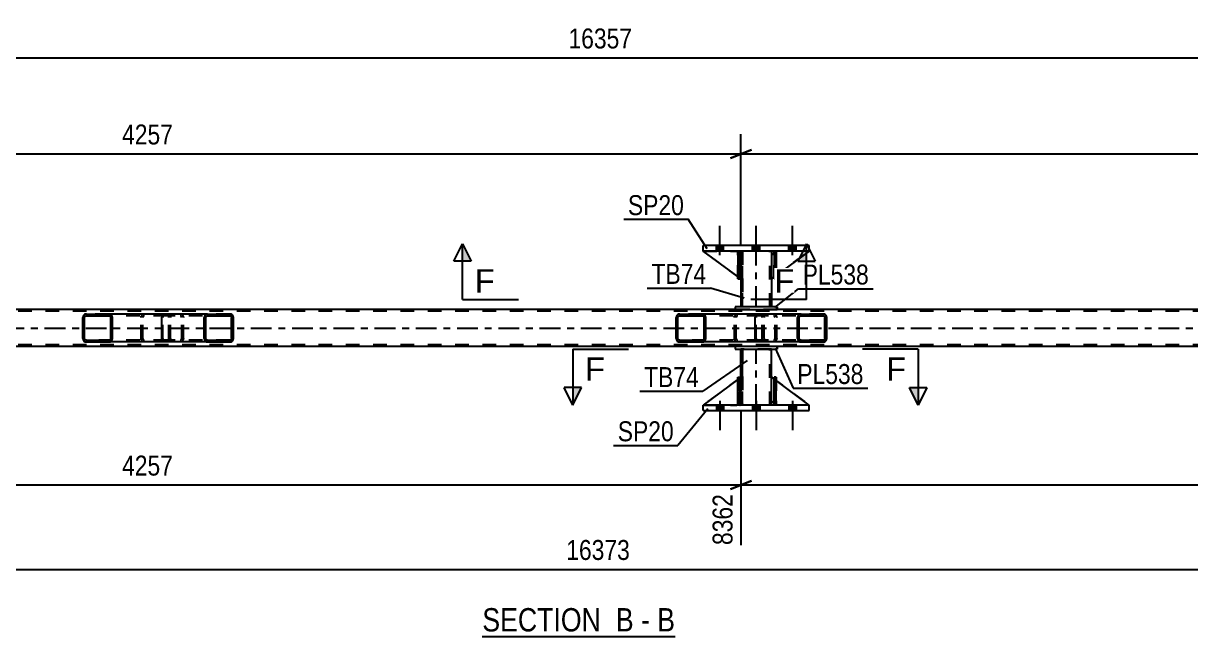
# Model space of a CAD drawing. Header units: millimetres. Extents: x 0 to 1775, y 0 to 560.
# Drawn here: x 1317.1 to 1484.5, y 147 to 235 of the extents above; entities that cross this region are included whole.
import ezdxf

# ---------------------------------------------------------------- set-up
doc = ezdxf.new("R2010")
doc.units = ezdxf.units.MM
doc.linetypes.add('DXK_LINE_DOT2', pattern=[3.9198, 1.9599, -1.9599])
doc.linetypes.add('DXK_LINE_DOT3', pattern=[5.9187, 2.979, -0.9799, 0.9799, -0.9799])
doc.styles.add('Arial', font='ARIAL.TTF', dxfattribs={"height": 0.2})
doc.styles.add('Arial Narrow', font='ARIALN.TTF', dxfattribs={"height": 0.2})

# ---------------------------------------------------------------- blocks, each defined once
blk = doc.blocks.new('Unknown-814185252-12 - 5393')
at = {"color": 6, "linetype": 'Continuous'}
blk.add_line((1382.91, 147), (1410.56, 147), dxfattribs=at)
at = {"color": 0, "linetype": 'Continuous'}
for points in [[(1401.02, 147.75), (1401.02, 151.25), (1382.91, 151.25), (1382.91, 147.75)], [(1404.63, 147.75), (1404.63, 151.25), (1402.07, 151.25), (1402.07, 147.75)], [(1406.95, 147.75), (1406.95, 151.25), (1405.68, 151.25), (1405.68, 147.75)], [(1410.56, 147.75), (1410.56, 151.25), (1408, 151.25), (1408, 147.75)]]:
    blk.add_wipeout(points, dxfattribs=at)
at = {"color": 7, "linetype": 'Continuous', "style": 'Arial Narrow'}
for s, p in [('SECTION ', (1382.91, 147.75)), ('B', (1402.07, 147.75)), ('B', (1408, 147.75)), ('-', (1405.68, 147.75))]:
    blk.add_text(s, height=3.34, dxfattribs=at).set_placement(p)
blk = doc.blocks.new('Part-814185252-5448 - 5393')
at = {"color": 2, "linetype": 'Continuous'}
for p, q in [((1419.21, 188.62), (1419.21, 188.22)), ((1425.21, 188.62), (1419.21, 188.62)), ((1419.21, 188.22), (1425.21, 188.22)), ((1425.21, 188.62), (1425.21, 188.22)), ((1425.21, 188.62), (1425.21, 188.62)), ((1425.21, 188.22), (1425.21, 188.22))]:
    blk.add_line(p, q, dxfattribs=at)
at = {"color": 7, "linetype": 'DXK_LINE_DOT2'}
for p, q in [((1419.21, 188.62), (1419.21, 188.22)), ((1425.21, 188.22), (1425.21, 188.62)), ((1425.21, 188.62), (1425.21, 188.62)), ((1425.21, 188.22), (1425.21, 188.22))]:
    blk.add_line(p, q, dxfattribs=at)
blk = doc.blocks.new('Part-814185252-5453 - 5393')
at = {"color": 2, "linetype": 'Continuous'}
for p, q in [((1419.21, 194.3), (1419.21, 193.9)), ((1425.21, 194.3), (1419.21, 194.3)), ((1425.21, 194.3), (1425.21, 193.9)), ((1425.21, 194.3), (1425.21, 194.3)), ((1419.21, 193.9), (1425.21, 193.9)), ((1425.21, 193.9), (1425.21, 193.9))]:
    blk.add_line(p, q, dxfattribs=at)
at = {"color": 7, "linetype": 'DXK_LINE_DOT2'}
for p, q in [((1419.21, 194.3), (1419.21, 193.9)), ((1425.21, 193.9), (1425.21, 194.3)), ((1425.21, 194.3), (1425.21, 194.3)), ((1425.21, 193.9), (1425.21, 193.9))]:
    blk.add_line(p, q, dxfattribs=at)
blk = doc.blocks.new('Part-814185252-5458 - 5393')
at = {"color": 2, "linetype": 'Continuous'}
for p, q in [((1420.01, 202.3), (1420.01, 201.7)), ((1424.41, 202.3), (1424.41, 201.7)), ((1420.01, 198.3), (1420.01, 194.3)), ((1424.41, 198.3), (1424.41, 194.3))]:
    blk.add_line(p, q, dxfattribs=at)
at = {"color": 7, "linetype": 'DXK_LINE_DOT2'}
for p, q in [((1424.41, 202.3), (1420.01, 202.3)), ((1420.01, 202.3), (1420.01, 194.3)), ((1420.01, 201.7), (1420.01, 198.3)), ((1420.25, 194.3), (1420.25, 202.3)), ((1420.25, 202.3), (1420.25, 194.3)), ((1424.17, 194.3), (1424.17, 202.3)), ((1424.17, 194.3), (1424.17, 202.3)), ((1424.41, 202.3), (1424.41, 194.3)), ((1424.41, 201.7), (1424.41, 198.3)), ((1424.41, 194.3), (1420.01, 194.3))]:
    blk.add_line(p, q, dxfattribs=at)
at = {"color": 7, "linetype": 'DXK_LINE_DOT3'}
blk.add_line((1422.21, 194.3), (1422.21, 202.3), dxfattribs=at)
blk = doc.blocks.new('Part-814185252-5525 - 5393')
at = {"color": 2, "linetype": 'Continuous'}
for p, q in [((1424.76, 180.22), (1424.76, 184.22)), ((1424.76, 184.22), (1425.08, 184.22)), ((1425.08, 180.22), (1425.08, 184.22)), ((1424.76, 180.22), (1424.76, 180.22)), ((1425.08, 180.22), (1424.76, 180.22))]:
    blk.add_line(p, q, dxfattribs=at)
at = {"color": 7, "linetype": 'DXK_LINE_DOT2'}
for p, q in [((1424.76, 184.22), (1424.76, 180.82)), ((1425.08, 180.82), (1425.08, 184.22)), ((1424.76, 180.82), (1424.76, 180.22)), ((1424.76, 180.82), (1425.08, 180.82)), ((1425.08, 180.22), (1425.08, 180.82)), ((1425.08, 180.22), (1425.08, 180.22))]:
    blk.add_line(p, q, dxfattribs=at)
blk = doc.blocks.new('Part-814185252-5527 - 5393')
at = {"color": 7, "linetype": 'DXK_LINE_DOT2'}
for p, q in [((1425.08, 184.22), (1424.76, 184.22)), ((1424.76, 180.82), (1424.76, 184.22)), ((1424.76, 184.22), (1424.76, 180.22)), ((1425.08, 184.22), (1425.08, 180.82)), ((1425.08, 180.22), (1425.08, 184.22)), ((1425.08, 180.82), (1424.76, 180.82)), ((1424.76, 180.22), (1424.76, 180.82)), ((1425.08, 180.22), (1424.76, 180.22)), ((1425.08, 180.82), (1425.08, 180.22)), ((1425.08, 180.22), (1425.08, 180.22))]:
    blk.add_line(p, q, dxfattribs=at)
blk = doc.blocks.new('Part-814185252-5464 - 5393')
at = {"linetype": 'Continuous'}
h = blk.add_hatch(dxfattribs=at)
h.set_pattern_fill('', scale=0.7, style=0, pattern_type=0)
h.set_pattern_definition([(45, (1432.2851, 192.9664), (-1.57154, 1.57154), [])])
h.paths.add_polyline_path([(1432.32, 192.78), (1432.29, 192.97), (1432.18, 193.12), (1432.01, 193.23), (1431.82, 193.26), (1428.64, 193.26), (1428.44, 193.23), (1428.28, 193.12), (1428.17, 192.97), (1428.13, 192.78), (1428.13, 189.74), (1428.17, 189.56), (1428.28, 189.4), (1428.44, 189.3), (1428.64, 189.26), (1431.82, 189.26), (1432.01, 189.3), (1432.18, 189.4), (1432.29, 189.56), (1432.32, 189.74)])
h.paths.add_polyline_path([(1432.05, 189.65), (1432, 189.57), (1431.92, 189.52), (1431.82, 189.5), (1428.64, 189.5), (1428.54, 189.52), (1428.46, 189.57), (1428.4, 189.65), (1428.38, 189.74), (1428.38, 192.78), (1428.4, 192.87), (1428.46, 192.95), (1428.54, 193), (1428.64, 193.02), (1431.82, 193.02), (1431.92, 193), (1432, 192.95), (1432.05, 192.87), (1432.07, 192.78), (1432.07, 189.74)])
at = {"color": 2, "linetype": 'Continuous'}
for p, q in [((1422.07, 192.78), (1422.09, 192.97)), ((1422.07, 189.74), (1422.07, 192.78)), ((1422.09, 192.97), (1422.14, 193.12)), ((1422.14, 193.12), (1422.23, 193.23)), ((1422.23, 193.23), (1422.34, 193.26)), ((1428.64, 193.26), (1422.34, 193.26)), ((1428.17, 192.97), (1428.13, 192.78)), ((1428.13, 189.74), (1428.13, 192.78)), ((1428.38, 192.78), (1428.4, 192.87)), ((1428.38, 189.74), (1428.38, 192.78)), ((1428.4, 192.87), (1428.46, 192.95)), ((1428.64, 193.26), (1428.44, 193.23)), ((1428.46, 192.95), (1428.54, 193)), ((1428.54, 193), (1428.64, 193.02)), ((1428.64, 193.26), (1431.82, 193.26)), ((1428.64, 193.02), (1431.82, 193.02)), ((1432.01, 193.23), (1431.82, 193.26)), ((1431.82, 193.02), (1431.92, 193)), ((1431.92, 193), (1432, 192.95)), ((1432, 192.95), (1432.05, 192.87)), ((1432.05, 192.87), (1432.07, 192.78)), ((1432.07, 189.74), (1432.07, 192.78)), ((1432.32, 192.78), (1432.29, 192.97)), ((1432.32, 189.74), (1432.32, 192.78)), ((1422.09, 189.56), (1422.07, 189.74)), ((1422.14, 189.4), (1422.09, 189.56)), ((1422.23, 189.3), (1422.14, 189.4)), ((1422.34, 189.26), (1422.23, 189.3)), ((1428.64, 189.26), (1422.34, 189.26)), ((1428.13, 189.74), (1428.17, 189.56)), ((1428.4, 189.65), (1428.38, 189.74)), ((1428.46, 189.57), (1428.4, 189.65)), ((1428.44, 189.3), (1428.64, 189.26)), ((1428.54, 189.52), (1428.46, 189.57)), ((1428.64, 189.5), (1428.54, 189.52)), ((1428.64, 189.5), (1431.82, 189.5)), ((1428.64, 189.26), (1431.82, 189.26)), ((1431.92, 189.52), (1431.82, 189.5)), ((1431.82, 189.26), (1432.01, 189.3)), ((1432, 189.57), (1431.92, 189.52)), ((1432.05, 189.65), (1432, 189.57)), ((1432.07, 189.74), (1432.05, 189.65)), ((1432.29, 189.56), (1432.32, 189.74))]:
    blk.add_line(p, q, dxfattribs=at)
at = {"color": 7, "linetype": 'DXK_LINE_DOT2'}
for p, q in [((1422.21, 192.87), (1422.2, 192.78)), ((1422.2, 189.74), (1422.2, 192.78)), ((1422.24, 192.95), (1422.21, 192.87)), ((1422.28, 193), (1422.24, 192.95)), ((1422.34, 193.02), (1422.28, 193)), ((1431.82, 193.02), (1422.34, 193.02)), ((1423.33, 193.02), (1423.33, 193.26)), ((1424.67, 193.26), (1424.86, 193.23)), ((1424.77, 193), (1424.67, 193.02)), ((1424.85, 192.95), (1424.77, 193)), ((1424.9, 192.87), (1424.85, 192.95)), ((1424.92, 192.78), (1424.9, 192.87)), ((1424.92, 189.74), (1424.92, 192.78)), ((1425.13, 192.97), (1425.17, 192.78)), ((1425.17, 189.74), (1425.17, 192.78)), ((1431.82, 193.26), (1428.64, 193.26)), ((1422.2, 189.74), (1422.21, 189.65)), ((1422.21, 189.65), (1422.24, 189.57)), ((1422.24, 189.57), (1422.28, 189.52)), ((1422.28, 189.52), (1422.34, 189.5)), ((1431.82, 189.5), (1422.34, 189.5)), ((1423.33, 189.26), (1423.33, 189.5)), ((1424.67, 189.5), (1424.77, 189.52)), ((1424.86, 189.3), (1424.67, 189.26)), ((1424.77, 189.52), (1424.85, 189.57)), ((1424.85, 189.57), (1424.9, 189.65)), ((1424.9, 189.65), (1424.92, 189.74)), ((1425.17, 189.74), (1425.13, 189.56)), ((1431.82, 189.26), (1428.64, 189.26))]:
    blk.add_line(p, q, dxfattribs=at)
for centre, start, end in [((1424.68, 192.77), 23.8494, 68.8059), ((1424.68, 189.76), 291.1941, 336.1506)]:
    blk.add_arc(centre, 0.492, start, end, dxfattribs=at)
at = {"color": 2, "linetype": 'Continuous'}
for centre, start, end in [((1428.62, 192.77), 111.1941, 156.1506), ((1431.84, 192.77), 23.8494, 68.8059), ((1428.62, 189.76), 203.8494, 248.8059), ((1431.84, 189.76), 291.1941, 336.1506)]:
    blk.add_arc(centre, 0.492, start, end, dxfattribs=at)
blk = doc.blocks.new('Part-814185252-5466 - 5393')
at = {"linetype": 'Continuous'}
h = blk.add_hatch(dxfattribs=at)
h.set_pattern_fill('', scale=0.7, style=0, pattern_type=0)
h.set_pattern_definition([(45, (1329.806, 192.9664), (-1.57154, 1.57154), [])])
h.paths.add_polyline_path([(1329.84, 192.78), (1329.81, 192.97), (1329.7, 193.12), (1329.53, 193.23), (1329.33, 193.26), (1326.1, 193.26), (1325.9, 193.23), (1325.74, 193.12), (1325.63, 192.97), (1325.59, 192.78), (1325.59, 189.74), (1325.63, 189.56), (1325.74, 189.4), (1325.9, 189.3), (1326.1, 189.26), (1329.33, 189.26), (1329.53, 189.3), (1329.7, 189.4), (1329.81, 189.56), (1329.84, 189.74)])
h.paths.add_polyline_path([(1329.57, 189.65), (1329.51, 189.57), (1329.43, 189.52), (1329.33, 189.5), (1326.1, 189.5), (1326, 189.52), (1325.92, 189.57), (1325.86, 189.65), (1325.84, 189.74), (1325.84, 192.78), (1325.86, 192.87), (1325.92, 192.95), (1326, 193), (1326.1, 193.02), (1329.33, 193.02), (1329.43, 193), (1329.51, 192.95), (1329.57, 192.87), (1329.59, 192.78), (1329.59, 189.74)])
at = {"color": 2, "linetype": 'Continuous'}
for p, q in [((1325.63, 192.97), (1325.59, 192.78)), ((1325.59, 189.74), (1325.59, 192.78)), ((1325.84, 192.78), (1325.86, 192.87)), ((1325.84, 189.74), (1325.84, 192.78)), ((1325.86, 192.87), (1325.92, 192.95)), ((1326.1, 193.26), (1325.9, 193.23)), ((1325.92, 192.95), (1326, 193)), ((1326, 193), (1326.1, 193.02)), ((1326.1, 193.26), (1329.33, 193.26)), ((1326.1, 193.02), (1329.33, 193.02)), ((1337.2, 193.26), (1329.33, 193.26)), ((1329.53, 193.23), (1329.33, 193.26)), ((1329.33, 193.02), (1329.43, 193)), ((1329.43, 193), (1329.51, 192.95)), ((1329.51, 192.95), (1329.57, 192.87)), ((1329.57, 192.87), (1329.59, 192.78)), ((1329.59, 189.74), (1329.59, 192.78)), ((1329.84, 192.78), (1329.81, 192.97)), ((1329.84, 189.74), (1329.84, 192.78)), ((1325.59, 189.74), (1325.63, 189.56)), ((1325.86, 189.65), (1325.84, 189.74)), ((1325.92, 189.57), (1325.86, 189.65)), ((1325.9, 189.3), (1326.1, 189.26)), ((1326, 189.52), (1325.92, 189.57)), ((1326.1, 189.5), (1326, 189.52)), ((1326.1, 189.5), (1329.33, 189.5)), ((1326.1, 189.26), (1329.33, 189.26)), ((1329.43, 189.52), (1329.33, 189.5)), ((1329.33, 189.26), (1329.53, 189.3)), ((1337.2, 189.26), (1329.33, 189.26)), ((1329.51, 189.57), (1329.43, 189.52)), ((1329.57, 189.65), (1329.51, 189.57)), ((1329.59, 189.74), (1329.57, 189.65)), ((1329.81, 189.56), (1329.84, 189.74))]:
    blk.add_line(p, q, dxfattribs=at)
at = {"color": 7, "linetype": 'DXK_LINE_DOT2'}
for p, q in [((1329.33, 193.26), (1326.1, 193.26)), ((1337.68, 193.02), (1326.1, 193.02)), ((1333.94, 192.78), (1333.98, 192.97)), ((1333.94, 189.74), (1333.94, 192.78)), ((1334.21, 192.87), (1334.19, 192.78)), ((1334.19, 189.74), (1334.19, 192.78)), ((1334.27, 192.95), (1334.21, 192.87)), ((1334.25, 193.23), (1334.45, 193.26)), ((1334.35, 193), (1334.27, 192.95)), ((1334.45, 193.02), (1334.35, 193)), ((1337.68, 193.26), (1337.2, 193.26)), ((1337.68, 193.26), (1337.88, 193.23)), ((1337.78, 193), (1337.68, 193.02)), ((1337.86, 192.95), (1337.78, 193)), ((1337.92, 192.87), (1337.86, 192.95)), ((1337.94, 192.78), (1337.92, 192.87)), ((1337.94, 189.74), (1337.94, 192.78)), ((1338.16, 192.97), (1338.19, 192.78)), ((1338.19, 189.74), (1338.19, 192.78)), ((1337.68, 189.5), (1326.1, 189.5)), ((1329.33, 189.26), (1326.1, 189.26)), ((1333.98, 189.56), (1333.94, 189.74)), ((1334.19, 189.74), (1334.21, 189.65)), ((1334.21, 189.65), (1334.27, 189.57)), ((1334.45, 189.26), (1334.25, 189.3)), ((1334.27, 189.57), (1334.29, 189.56)), ((1334.29, 189.56), (1334.35, 189.52)), ((1334.35, 189.52), (1334.45, 189.5)), ((1337.68, 189.26), (1337.2, 189.26)), ((1337.68, 189.5), (1337.78, 189.52)), ((1337.88, 189.3), (1337.68, 189.26)), ((1337.78, 189.52), (1337.86, 189.57)), ((1337.86, 189.57), (1337.92, 189.65)), ((1337.92, 189.65), (1337.94, 189.74)), ((1338.19, 189.74), (1338.16, 189.56))]:
    blk.add_line(p, q, dxfattribs=at)
at = {"color": 2, "linetype": 'Continuous'}
for centre, start, end in [((1326.08, 192.76), 110.7583, 155.68), ((1329.35, 192.76), 24.32, 69.2417), ((1326.08, 189.76), 204.32, 249.2417), ((1329.35, 189.76), 290.7583, 335.68)]:
    blk.add_arc(centre, 0.496, start, end, dxfattribs=at)
at = {"color": 7, "linetype": 'DXK_LINE_DOT2'}
for centre, start, end in [((1334.43, 192.76), 110.7583, 155.68), ((1337.7, 192.76), 24.32, 69.2417), ((1334.43, 189.76), 204.32, 249.2417), ((1337.7, 189.76), 290.7583, 335.68)]:
    blk.add_arc(centre, 0.496, start, end, dxfattribs=at)
blk = doc.blocks.new('Part-814185252-5467 - 5393')
at = {"color": 2, "linetype": 'Continuous'}
for p, q in [((1419.57, 183.89), (1414.61, 180.22)), ((1420.01, 184.22), (1419.89, 184.13)), ((1420.01, 180.82), (1420.01, 184.22)), ((1419.56, 180.38), (1419.41, 180.22)), ((1420.01, 180.82), (1419.88, 180.7)), ((1420.01, 180.82), (1420.01, 180.82))]:
    blk.add_line(p, q, dxfattribs=at)
at = {"color": 7, "linetype": 'DXK_LINE_DOT2'}
for p, q in [((1419.89, 184.13), (1419.57, 183.89)), ((1420.01, 180.82), (1420.01, 184.22)), ((1414.61, 180.22), (1419.41, 180.22)), ((1420.01, 180.82), (1419.41, 180.22)), ((1419.88, 180.7), (1419.56, 180.38))]:
    blk.add_line(p, q, dxfattribs=at)
blk = doc.blocks.new('Part-814185252-5532 - 5393')
at = {"color": 2, "linetype": 'Continuous'}
for p, q in [((1425.08, 202.3), (1424.76, 202.3)), ((1424.76, 202.3), (1424.76, 198.3)), ((1425.08, 202.3), (1425.08, 202.3)), ((1425.08, 202.3), (1425.08, 198.3)), ((1425.08, 198.3), (1424.76, 198.3))]:
    blk.add_line(p, q, dxfattribs=at)
at = {"color": 7, "linetype": 'DXK_LINE_DOT2'}
for p, q in [((1424.76, 201.7), (1424.76, 202.3)), ((1425.08, 201.7), (1424.76, 201.7)), ((1424.76, 201.7), (1424.76, 198.3)), ((1425.08, 201.7), (1425.08, 202.3)), ((1425.08, 202.3), (1425.08, 202.3)), ((1425.08, 198.3), (1425.08, 201.7))]:
    blk.add_line(p, q, dxfattribs=at)
blk = doc.blocks.new('Part-814185252-5468 - 5393')
at = {"color": 7, "linetype": 'DXK_LINE_DOT2'}
for p, q in [((1424.41, 180.82), (1424.41, 184.22)), ((1424.41, 184.22), (1429.81, 180.22)), ((1425.01, 180.22), (1424.41, 180.82)), ((1429.81, 180.22), (1425.01, 180.22))]:
    blk.add_line(p, q, dxfattribs=at)
blk = doc.blocks.new('Part-814185252-5469 - 5393')
at = {"color": 2, "linetype": 'Continuous'}
for p, q in [((1424.41, 180.82), (1424.41, 184.22)), ((1424.76, 183.96), (1424.41, 184.22)), ((1429.81, 180.22), (1425.08, 183.72)), ((1424.76, 180.47), (1424.41, 180.82))]:
    blk.add_line(p, q, dxfattribs=at)
at = {"color": 7, "linetype": 'DXK_LINE_DOT2'}
for p, q in [((1425.08, 183.72), (1424.76, 183.96)), ((1425.01, 180.22), (1424.76, 180.47)), ((1429.81, 180.22), (1425.01, 180.22)), ((1429.81, 180.22), (1429.81, 180.22)), ((1429.81, 180.22), (1429.81, 180.22))]:
    blk.add_line(p, q, dxfattribs=at)
blk = doc.blocks.new('Part-814185252-5474 - 5393')
at = {"color": 2, "linetype": 'Continuous'}
for p, q in [((1414.61, 179.42), (1414.61, 180.22)), ((1429.81, 180.22), (1414.61, 180.22)), ((1414.61, 179.42), (1429.81, 179.42)), ((1429.81, 179.42), (1429.81, 180.22))]:
    blk.add_line(p, q, dxfattribs=at)
at = {"color": 7, "linetype": 'DXK_LINE_DOT2'}
for p, q in [((1414.61, 179.42), (1414.61, 180.22)), ((1429.81, 179.42), (1429.81, 180.22))]:
    blk.add_line(p, q, dxfattribs=at)
blk = doc.blocks.new('Part-814185252-5479 - 5393')
at = {"color": 2, "linetype": 'Continuous'}
for p, q in [((1414.61, 202.3), (1414.61, 203.1)), ((1429.81, 203.1), (1414.61, 203.1)), ((1429.81, 202.3), (1429.81, 203.1)), ((1429.81, 202.3), (1414.61, 202.3))]:
    blk.add_line(p, q, dxfattribs=at)
at = {"color": 7, "linetype": 'DXK_LINE_DOT2'}
for p, q in [((1414.61, 202.3), (1414.61, 203.1)), ((1429.81, 202.3), (1429.81, 203.1))]:
    blk.add_line(p, q, dxfattribs=at)
blk = doc.blocks.new('Part-814185252-5486 - 5393')
at = {"color": 7, "linetype": 'DXK_LINE_DOT2'}
for p, q in [((1424.76, 201.7), (1424.76, 202.3)), ((1424.76, 202.3), (1424.76, 202.3)), ((1424.76, 202.3), (1424.76, 198.3)), ((1425.08, 202.3), (1424.76, 202.3)), ((1424.76, 198.3), (1424.76, 201.7)), ((1424.76, 201.7), (1425.08, 201.7)), ((1425.08, 201.7), (1425.08, 202.3)), ((1425.08, 198.3), (1425.08, 202.3)), ((1425.08, 201.7), (1425.08, 198.3)), ((1424.76, 198.3), (1425.08, 198.3))]:
    blk.add_line(p, q, dxfattribs=at)
blk = doc.blocks.new('Part-814185252-5507 - 5393')
at = {"color": 2, "linetype": 'Continuous'}
for p, q in [((1424.76, 202.06), (1424.41, 201.7)), ((1424.41, 201.7), (1424.41, 198.3)), ((1429.81, 202.3), (1425.08, 198.8)), ((1424.76, 198.56), (1424.41, 198.3))]:
    blk.add_line(p, q, dxfattribs=at)
at = {"color": 7, "linetype": 'DXK_LINE_DOT2'}
for p, q in [((1425.01, 202.3), (1424.76, 202.06)), ((1429.81, 202.3), (1425.01, 202.3)), ((1425.08, 198.8), (1424.76, 198.56))]:
    blk.add_line(p, q, dxfattribs=at)
blk = doc.blocks.new('Part-814185252-5537 - 5393')
at = {"color": 2, "linetype": 'Continuous'}
for p, q in [((1420.01, 184.22), (1420.01, 188.22)), ((1424.41, 184.22), (1424.41, 188.22)), ((1420.01, 180.22), (1420.01, 180.82)), ((1424.41, 180.22), (1424.41, 180.82))]:
    blk.add_line(p, q, dxfattribs=at)
at = {"color": 7, "linetype": 'DXK_LINE_DOT2'}
for p, q in [((1424.41, 188.22), (1420.01, 188.22)), ((1420.01, 180.22), (1420.01, 188.22)), ((1420.25, 180.22), (1420.25, 188.22)), ((1420.25, 188.22), (1420.25, 180.22)), ((1424.17, 180.22), (1424.17, 188.22)), ((1424.17, 180.22), (1424.17, 188.22)), ((1424.41, 180.22), (1424.41, 188.22)), ((1420.01, 180.82), (1420.01, 184.22)), ((1424.41, 180.82), (1424.41, 184.22)), ((1424.41, 180.22), (1420.01, 180.22))]:
    blk.add_line(p, q, dxfattribs=at)
at = {"color": 7, "linetype": 'DXK_LINE_DOT3'}
blk.add_line((1422.21, 180.22), (1422.21, 188.22), dxfattribs=at)
blk = doc.blocks.new('Part-814185252-5562 - 5393')
at = {"color": 7, "linetype": 'DXK_LINE_DOT2'}
for p, q in [((1419.56, 201.7), (1419.56, 202.3)), ((1419.56, 202.3), (1419.56, 202.3)), ((1419.56, 202.3), (1419.56, 198.3)), ((1419.88, 202.3), (1419.56, 202.3)), ((1419.56, 198.3), (1419.56, 201.7)), ((1419.56, 201.7), (1419.88, 201.7)), ((1419.88, 201.7), (1419.88, 202.3)), ((1419.88, 198.3), (1419.88, 202.3)), ((1419.88, 201.7), (1419.88, 198.3)), ((1419.56, 198.3), (1419.88, 198.3))]:
    blk.add_line(p, q, dxfattribs=at)
blk = doc.blocks.new('Part-814185252-5564 - 5393')
at = {"color": 2, "linetype": 'Continuous'}
for p, q in [((1419.88, 202.3), (1419.56, 202.3)), ((1419.56, 202.3), (1419.57, 198.3)), ((1419.89, 202.3), (1419.88, 202.3)), ((1419.88, 202.3), (1419.89, 198.3)), ((1419.89, 198.3), (1419.57, 198.3))]:
    blk.add_line(p, q, dxfattribs=at)
at = {"color": 7, "linetype": 'DXK_LINE_DOT2'}
for p, q in [((1419.57, 201.7), (1419.57, 202.3)), ((1419.89, 201.7), (1419.57, 201.7)), ((1419.57, 201.7), (1419.57, 198.3)), ((1419.89, 202.3), (1419.88, 202.3)), ((1419.89, 201.7), (1419.89, 202.3)), ((1419.89, 198.3), (1419.89, 201.7))]:
    blk.add_line(p, q, dxfattribs=at)
blk = doc.blocks.new('Part-814185252-5565 - 5393')
at = {"color": 7, "linetype": 'DXK_LINE_DOT2'}
for p, q in [((1420.01, 198.3), (1414.61, 202.3)), ((1414.61, 202.3), (1419.41, 202.3)), ((1419.41, 202.3), (1420.01, 201.7)), ((1420.01, 201.7), (1419.41, 202.3)), ((1420.01, 201.7), (1420.01, 198.3)), ((1420.01, 201.7), (1420.01, 201.7)), ((1420.01, 201.7), (1420.01, 198.3))]:
    blk.add_line(p, q, dxfattribs=at)
blk = doc.blocks.new('Part-814185252-5567 - 5393')
at = {"color": 7, "linetype": 'DXK_LINE_DOT2'}
for p, q in [((1419.56, 184.22), (1419.88, 184.22)), ((1419.56, 180.82), (1419.56, 184.22)), ((1419.56, 184.22), (1419.56, 180.22)), ((1419.88, 184.22), (1419.88, 180.82)), ((1419.88, 180.22), (1419.88, 184.13)), ((1419.88, 180.82), (1419.56, 180.82)), ((1419.56, 180.22), (1419.56, 180.82)), ((1419.88, 180.22), (1419.56, 180.22)), ((1419.88, 180.82), (1419.88, 180.22)), ((1419.88, 180.22), (1419.88, 180.22))]:
    blk.add_line(p, q, dxfattribs=at)
blk = doc.blocks.new('Part-814185252-5569 - 5393')
at = {"color": 2, "linetype": 'Continuous'}
for p, q in [((1419.56, 180.22), (1419.57, 184.22)), ((1419.57, 184.22), (1419.89, 184.22)), ((1419.88, 180.22), (1419.89, 184.22)), ((1419.57, 180.22), (1419.56, 180.22)), ((1419.89, 180.22), (1419.56, 180.22))]:
    blk.add_line(p, q, dxfattribs=at)
at = {"color": 7, "linetype": 'DXK_LINE_DOT2'}
for p, q in [((1419.57, 184.22), (1419.57, 180.82)), ((1419.89, 180.82), (1419.89, 184.22)), ((1419.57, 180.82), (1419.57, 180.22)), ((1419.57, 180.82), (1419.89, 180.82)), ((1419.88, 180.22), (1419.89, 180.22)), ((1419.89, 180.22), (1419.89, 180.82))]:
    blk.add_line(p, q, dxfattribs=at)
blk = doc.blocks.new('Part-814185252-5570 - 5393')
at = {"color": 7, "linetype": 'DXK_LINE_DOT2'}
for p, q in [((1420.01, 184.22), (1414.61, 180.22)), ((1420.01, 180.82), (1420.01, 184.22)), ((1420.01, 184.22), (1420.01, 180.82)), ((1414.61, 180.22), (1419.41, 180.22)), ((1419.41, 180.22), (1420.01, 180.82)), ((1420.01, 180.82), (1419.41, 180.22)), ((1420.01, 180.82), (1420.01, 180.82))]:
    blk.add_line(p, q, dxfattribs=at)
blk = doc.blocks.new('Part-814185252-5572 - 5393')
at = {"color": 2, "linetype": 'Continuous'}
for p, q in [((1419.57, 198.63), (1414.61, 202.3)), ((1419.56, 202.15), (1419.41, 202.3)), ((1420.01, 201.7), (1419.88, 201.83)), ((1420.01, 201.7), (1420.01, 201.7)), ((1420.01, 198.3), (1420.01, 201.7)), ((1419.89, 198.4), (1420.01, 198.3)), ((1420.01, 198.3), (1420.01, 198.3))]:
    blk.add_line(p, q, dxfattribs=at)
at = {"color": 7, "linetype": 'DXK_LINE_DOT2'}
for p, q in [((1419.41, 202.3), (1414.61, 202.3)), ((1419.41, 202.3), (1420.01, 201.7)), ((1419.88, 201.83), (1419.56, 202.15)), ((1420.01, 201.7), (1420.01, 198.3)), ((1419.89, 198.4), (1419.57, 198.63))]:
    blk.add_line(p, q, dxfattribs=at)
blk = doc.blocks.new('Part-814185252-5573 - 5393')
at = {"color": 7, "linetype": 'DXK_LINE_DOT2'}
for p, q in [((1425.01, 202.3), (1424.41, 201.7)), ((1424.41, 198.3), (1429.81, 202.3)), ((1424.41, 201.7), (1424.41, 198.3)), ((1429.81, 202.3), (1425.01, 202.3))]:
    blk.add_line(p, q, dxfattribs=at)
blk = doc.blocks.new('Part-814185252-5597 - 5393')
at = {"linetype": 'Continuous'}
h = blk.add_hatch(dxfattribs=at)
h.set_pattern_fill('', scale=0.7, style=0, pattern_type=0)
h.set_pattern_definition([(45, (1414.9402, 192.9664), (-1.57154, 1.57154), [])])
h.paths.add_polyline_path([(1414.98, 192.78), (1414.94, 192.97), (1414.83, 193.12), (1414.66, 193.23), (1414.47, 193.26), (1411.23, 193.26), (1411.04, 193.23), (1410.87, 193.12), (1410.76, 192.97), (1410.72, 192.78), (1410.72, 189.74), (1410.76, 189.56), (1410.87, 189.4), (1411.04, 189.3), (1411.23, 189.26), (1414.47, 189.26), (1414.66, 189.3), (1414.83, 189.4), (1414.94, 189.56), (1414.98, 189.74)])
h.paths.add_polyline_path([(1414.7, 189.65), (1414.65, 189.57), (1414.57, 189.52), (1414.47, 189.5), (1411.23, 189.5), (1411.14, 189.52), (1411.05, 189.57), (1411, 189.65), (1410.98, 189.74), (1410.98, 192.78), (1411, 192.87), (1411.05, 192.95), (1411.14, 193), (1411.23, 193.02), (1414.47, 193.02), (1414.57, 193), (1414.65, 192.95), (1414.7, 192.87), (1414.72, 192.78), (1414.72, 189.74)])
at = {"color": 2, "linetype": 'Continuous'}
for p, q in [((1410.76, 192.97), (1410.72, 192.78)), ((1410.72, 189.74), (1410.72, 192.78)), ((1410.98, 192.78), (1411, 192.87)), ((1410.98, 189.74), (1410.98, 192.78)), ((1411, 192.87), (1411.05, 192.95)), ((1411.23, 193.26), (1411.04, 193.23)), ((1411.05, 192.95), (1411.14, 193)), ((1411.14, 193), (1411.23, 193.02)), ((1411.23, 193.26), (1414.47, 193.26)), ((1411.23, 193.02), (1414.47, 193.02)), ((1422.34, 193.26), (1414.47, 193.26)), ((1414.66, 193.23), (1414.47, 193.26)), ((1414.47, 193.02), (1414.57, 193)), ((1414.57, 193), (1414.65, 192.95)), ((1414.65, 192.95), (1414.7, 192.87)), ((1414.7, 192.87), (1414.72, 192.78)), ((1414.72, 189.74), (1414.72, 192.78)), ((1414.98, 192.78), (1414.94, 192.97)), ((1414.98, 189.74), (1414.98, 192.78)), ((1410.72, 189.74), (1410.76, 189.56)), ((1411, 189.65), (1410.98, 189.74)), ((1411.05, 189.57), (1411, 189.65)), ((1411.04, 189.3), (1411.23, 189.26)), ((1411.14, 189.52), (1411.05, 189.57)), ((1411.23, 189.5), (1411.14, 189.52)), ((1411.23, 189.5), (1414.47, 189.5)), ((1411.23, 189.26), (1414.47, 189.26)), ((1414.57, 189.52), (1414.47, 189.5)), ((1414.47, 189.26), (1414.66, 189.3)), ((1422.34, 189.26), (1414.47, 189.26)), ((1414.65, 189.57), (1414.57, 189.52)), ((1414.7, 189.65), (1414.65, 189.57)), ((1414.72, 189.74), (1414.7, 189.65)), ((1414.94, 189.56), (1414.98, 189.74))]:
    blk.add_line(p, q, dxfattribs=at)
at = {"color": 7, "linetype": 'DXK_LINE_DOT2'}
for p, q in [((1414.47, 193.26), (1411.23, 193.26)), ((1422.82, 193.02), (1411.23, 193.02)), ((1419.07, 192.78), (1419.11, 192.97)), ((1419.07, 189.74), (1419.07, 192.78)), ((1419.35, 192.87), (1419.33, 192.78)), ((1419.33, 189.74), (1419.33, 192.78)), ((1419.4, 192.95), (1419.35, 192.87)), ((1419.39, 193.23), (1419.58, 193.26)), ((1419.48, 193), (1419.4, 192.95)), ((1419.58, 193.02), (1419.48, 193)), ((1422.82, 193.26), (1422.34, 193.26)), ((1422.82, 193.26), (1423.01, 193.23)), ((1422.92, 193), (1422.82, 193.02)), ((1423, 192.95), (1422.92, 193)), ((1423.05, 192.87), (1423, 192.95)), ((1423.07, 192.78), (1423.05, 192.87)), ((1423.07, 189.74), (1423.07, 192.78)), ((1423.29, 192.97), (1423.33, 192.78)), ((1423.33, 189.74), (1423.33, 192.78)), ((1422.82, 189.5), (1411.23, 189.5)), ((1414.47, 189.26), (1411.23, 189.26)), ((1419.11, 189.56), (1419.07, 189.74)), ((1419.33, 189.74), (1419.35, 189.65)), ((1419.35, 189.65), (1419.4, 189.57)), ((1419.58, 189.26), (1419.39, 189.3)), ((1419.4, 189.57), (1419.42, 189.56)), ((1419.42, 189.56), (1419.48, 189.52)), ((1419.48, 189.52), (1419.58, 189.5)), ((1422.82, 189.26), (1422.34, 189.26)), ((1422.82, 189.5), (1422.92, 189.52)), ((1423.01, 189.3), (1422.82, 189.26)), ((1422.92, 189.52), (1423, 189.57)), ((1423, 189.57), (1423.05, 189.65)), ((1423.05, 189.65), (1423.07, 189.74)), ((1423.33, 189.74), (1423.29, 189.56))]:
    blk.add_line(p, q, dxfattribs=at)
at = {"color": 2, "linetype": 'Continuous'}
for centre, start, end in [((1411.21, 192.76), 110.7583, 155.68), ((1414.49, 192.76), 24.32, 69.2417), ((1411.21, 189.76), 204.32, 249.2417), ((1414.49, 189.76), 290.7583, 335.68)]:
    blk.add_arc(centre, 0.496, start, end, dxfattribs=at)
at = {"color": 7, "linetype": 'DXK_LINE_DOT2'}
for centre, start, end in [((1419.56, 192.76), 110.7583, 155.68), ((1422.84, 192.76), 24.32, 69.2417), ((1419.56, 189.76), 204.32, 249.2417), ((1422.84, 189.76), 290.7583, 335.68)]:
    blk.add_arc(centre, 0.496, start, end, dxfattribs=at)
blk = doc.blocks.new('Part-814185252-5598 - 5393')
at = {"linetype": 'Continuous'}
h = blk.add_hatch(dxfattribs=at)
h.set_pattern_fill('', scale=0.7, style=0, pattern_type=0)
h.set_pattern_definition([(45, (1347.151, 192.9664), (-1.57154, 1.57154), [])])
h.paths.add_polyline_path([(1347.19, 192.78), (1347.15, 192.97), (1347.04, 193.12), (1346.88, 193.23), (1346.69, 193.26), (1343.5, 193.26), (1343.31, 193.23), (1343.15, 193.12), (1343.04, 192.97), (1343, 192.78), (1343, 189.74), (1343.04, 189.56), (1343.15, 189.4), (1343.31, 189.3), (1343.5, 189.26), (1346.69, 189.26), (1346.88, 189.3), (1347.04, 189.4), (1347.15, 189.56), (1347.19, 189.74)])
h.paths.add_polyline_path([(1346.92, 189.65), (1346.86, 189.57), (1346.78, 189.52), (1346.69, 189.5), (1343.5, 189.5), (1343.41, 189.52), (1343.32, 189.57), (1343.27, 189.65), (1343.25, 189.74), (1343.25, 192.78), (1343.27, 192.87), (1343.32, 192.95), (1343.41, 193), (1343.5, 193.02), (1346.69, 193.02), (1346.78, 193), (1346.86, 192.95), (1346.92, 192.87), (1346.94, 192.78), (1346.94, 189.74)])
at = {"color": 2, "linetype": 'Continuous'}
for p, q in [((1336.93, 192.78), (1336.95, 192.97)), ((1336.93, 189.74), (1336.93, 192.78)), ((1336.95, 192.97), (1337.01, 193.12)), ((1337.01, 193.12), (1337.1, 193.23)), ((1337.1, 193.23), (1337.2, 193.26)), ((1343.5, 193.26), (1337.2, 193.26)), ((1343.04, 192.97), (1343, 192.78)), ((1343, 189.74), (1343, 192.78)), ((1343.25, 192.78), (1343.27, 192.87)), ((1343.25, 189.74), (1343.25, 192.78)), ((1343.27, 192.87), (1343.32, 192.95)), ((1343.5, 193.26), (1343.31, 193.23)), ((1343.32, 192.95), (1343.41, 193)), ((1343.41, 193), (1343.5, 193.02)), ((1343.5, 193.26), (1346.69, 193.26)), ((1343.5, 193.02), (1346.69, 193.02)), ((1346.88, 193.23), (1346.69, 193.26)), ((1346.69, 193.02), (1346.78, 193)), ((1346.78, 193), (1346.86, 192.95)), ((1346.86, 192.95), (1346.92, 192.87)), ((1346.92, 192.87), (1346.94, 192.78)), ((1346.94, 189.74), (1346.94, 192.78)), ((1347.19, 192.78), (1347.15, 192.97)), ((1347.19, 189.74), (1347.19, 192.78)), ((1336.95, 189.56), (1336.93, 189.74)), ((1337.01, 189.4), (1336.95, 189.56)), ((1337.1, 189.3), (1337.01, 189.4)), ((1337.2, 189.26), (1337.1, 189.3)), ((1343.5, 189.26), (1337.2, 189.26)), ((1343, 189.74), (1343.04, 189.56)), ((1343.27, 189.65), (1343.25, 189.74)), ((1343.32, 189.57), (1343.27, 189.65)), ((1343.31, 189.3), (1343.5, 189.26)), ((1343.41, 189.52), (1343.32, 189.57)), ((1343.5, 189.5), (1343.41, 189.52)), ((1343.5, 189.5), (1346.69, 189.5)), ((1343.5, 189.26), (1346.69, 189.26)), ((1346.78, 189.52), (1346.69, 189.5)), ((1346.69, 189.26), (1346.88, 189.3)), ((1346.86, 189.57), (1346.78, 189.52)), ((1346.92, 189.65), (1346.86, 189.57)), ((1346.94, 189.74), (1346.92, 189.65)), ((1347.15, 189.56), (1347.19, 189.74))]:
    blk.add_line(p, q, dxfattribs=at)
at = {"color": 7, "linetype": 'DXK_LINE_DOT2'}
for p, q in [((1337.08, 192.87), (1337.07, 192.78)), ((1337.07, 189.74), (1337.07, 192.78)), ((1337.11, 192.95), (1337.08, 192.87)), ((1337.15, 193), (1337.11, 192.95)), ((1337.2, 193.02), (1337.15, 193)), ((1346.69, 193.02), (1337.2, 193.02)), ((1338.19, 193.02), (1338.19, 193.26)), ((1339.54, 193.26), (1339.73, 193.23)), ((1339.63, 193), (1339.54, 193.02)), ((1339.71, 192.95), (1339.63, 193)), ((1339.77, 192.87), (1339.71, 192.95)), ((1339.79, 192.78), (1339.77, 192.87)), ((1339.79, 189.74), (1339.79, 192.78)), ((1340, 192.97), (1340.04, 192.78)), ((1340.04, 189.74), (1340.04, 192.78)), ((1346.69, 193.26), (1343.5, 193.26)), ((1337.07, 189.74), (1337.08, 189.65)), ((1337.08, 189.65), (1337.11, 189.57)), ((1337.11, 189.57), (1337.15, 189.52)), ((1337.15, 189.52), (1337.2, 189.5)), ((1346.69, 189.5), (1337.2, 189.5)), ((1338.19, 189.26), (1338.19, 189.5)), ((1339.54, 189.5), (1339.63, 189.52)), ((1339.73, 189.3), (1339.54, 189.26)), ((1339.63, 189.52), (1339.71, 189.57)), ((1339.71, 189.57), (1339.77, 189.65)), ((1339.77, 189.65), (1339.79, 189.74)), ((1340.04, 189.74), (1340, 189.56)), ((1346.69, 189.26), (1343.5, 189.26))]:
    blk.add_line(p, q, dxfattribs=at)
for centre, start, end in [((1339.55, 192.77), 23.8494, 68.8059), ((1339.55, 189.76), 291.1941, 336.1506)]:
    blk.add_arc(centre, 0.492, start, end, dxfattribs=at)
at = {"color": 2, "linetype": 'Continuous'}
for centre, start, end in [((1343.49, 192.77), 111.1941, 156.1506), ((1346.7, 192.77), 23.8494, 68.8059), ((1343.49, 189.76), 203.8494, 248.8059), ((1346.7, 189.76), 291.1941, 336.1506)]:
    blk.add_arc(centre, 0.492, start, end, dxfattribs=at)
blk = doc.blocks.new('Part-814185252-5603 - 5393')
at = {"color": 7, "linetype": 'DXK_LINE_DOT2'}
for p, q in [((1686.73, 193.66), (1112.95, 193.66)), ((1425.21, 193.9), (1419.21, 193.9)), ((1686.73, 188.86), (1112.95, 188.86)), ((1425.21, 188.62), (1419.21, 188.62))]:
    blk.add_line(p, q, dxfattribs=at)
at = {"color": 2, "linetype": 'Continuous'}
for p, q in [((1419.21, 193.9), (1254.94, 193.9)), ((1589.48, 193.9), (1425.21, 193.9)), ((1419.21, 188.62), (1254.94, 188.62)), ((1589.48, 188.62), (1425.21, 188.62))]:
    blk.add_line(p, q, dxfattribs=at)
at = {"color": 7, "linetype": 'DXK_LINE_DOT3'}
blk.add_line((1112.95, 191.26), (1686.73, 191.26), dxfattribs=at)
blk = doc.blocks.new('Bolt-814185252-5661 - 5393')
at = {"linetype": 'Continuous'}
for points in [[(1417.53, 180.22), (1416.49, 180.22), (1416.49, 179.42), (1417.53, 179.42)], [(1417.53, 180.22), (1416.49, 180.22), (1416.49, 179.42), (1417.53, 179.42)], [(1417.53, 180.22), (1416.49, 180.22), (1416.49, 179.42), (1417.53, 179.42)], [(1422.73, 180.22), (1421.69, 180.22), (1421.69, 179.42), (1422.73, 179.42)], [(1422.73, 180.22), (1421.69, 180.22), (1421.69, 179.42), (1422.73, 179.42)], [(1427.93, 180.22), (1426.89, 180.22), (1426.89, 179.42), (1427.93, 179.42)], [(1427.93, 180.22), (1426.89, 180.22), (1426.89, 179.42), (1427.93, 179.42)], [(1427.93, 180.22), (1426.89, 180.22), (1426.89, 179.42), (1427.93, 179.42)]]:
    blk.add_hatch(color=1, dxfattribs=at).paths.add_polyline_path(points)
at = {"color": 1, "linetype": 'Continuous'}
for p, q in [((1416.49, 180.22), (1416.49, 179.42)), ((1416.49, 180.22), (1416.49, 179.42)), ((1416.49, 180.22), (1416.49, 179.42)), ((1417.01, 180.82), (1417.01, 176.62)), ((1417.01, 180.82), (1417.01, 176.62)), ((1417.01, 180.82), (1417.01, 176.62)), ((1417.53, 180.22), (1417.53, 179.42)), ((1417.53, 180.22), (1417.53, 179.42)), ((1417.53, 180.22), (1417.53, 179.42)), ((1421.69, 180.22), (1421.69, 179.42)), ((1421.69, 180.22), (1421.69, 179.42)), ((1422.21, 180.82), (1422.21, 176.62)), ((1422.21, 180.82), (1422.21, 176.62)), ((1422.73, 180.22), (1422.73, 179.42)), ((1422.73, 180.22), (1422.73, 179.42)), ((1426.89, 180.22), (1426.89, 179.42)), ((1426.89, 180.22), (1426.89, 179.42)), ((1426.89, 180.22), (1426.89, 179.42)), ((1427.41, 180.82), (1427.41, 176.62)), ((1427.41, 180.82), (1427.41, 176.62)), ((1427.41, 180.82), (1427.41, 176.62)), ((1427.93, 180.22), (1427.93, 179.42)), ((1427.93, 180.22), (1427.93, 179.42)), ((1427.93, 180.22), (1427.93, 179.42))]:
    blk.add_line(p, q, dxfattribs=at)
blk = doc.blocks.new('Bolt-814185252-5662 - 5393')
at = {"linetype": 'Continuous'}
for points in [[(1416.49, 202.3), (1417.53, 202.3), (1417.53, 203.1), (1416.49, 203.1)], [(1416.49, 202.3), (1417.53, 202.3), (1417.53, 203.1), (1416.49, 203.1)], [(1416.49, 202.3), (1417.53, 202.3), (1417.53, 203.1), (1416.49, 203.1)], [(1421.69, 202.3), (1422.73, 202.3), (1422.73, 203.1), (1421.69, 203.1)], [(1421.69, 202.3), (1422.73, 202.3), (1422.73, 203.1), (1421.69, 203.1)], [(1426.89, 202.3), (1427.93, 202.3), (1427.93, 203.1), (1426.89, 203.1)], [(1426.89, 202.3), (1427.93, 202.3), (1427.93, 203.1), (1426.89, 203.1)], [(1426.89, 202.3), (1427.93, 202.3), (1427.93, 203.1), (1426.89, 203.1)]]:
    blk.add_hatch(color=1, dxfattribs=at).paths.add_polyline_path(points)
at = {"color": 1, "linetype": 'Continuous'}
for p, q in [((1417.01, 201.7), (1417.01, 205.9)), ((1417.01, 201.7), (1417.01, 205.9)), ((1417.01, 201.7), (1417.01, 205.9)), ((1422.21, 201.7), (1422.21, 205.9)), ((1422.21, 201.7), (1422.21, 205.9)), ((1427.41, 201.7), (1427.41, 205.9)), ((1427.41, 201.7), (1427.41, 205.9)), ((1427.41, 201.7), (1427.41, 205.9)), ((1416.49, 202.3), (1416.49, 203.1)), ((1416.49, 202.3), (1416.49, 203.1)), ((1416.49, 202.3), (1416.49, 203.1)), ((1417.53, 202.3), (1417.53, 203.1)), ((1417.53, 202.3), (1417.53, 203.1)), ((1417.53, 202.3), (1417.53, 203.1)), ((1421.69, 202.3), (1421.69, 203.1)), ((1421.69, 202.3), (1421.69, 203.1)), ((1422.73, 202.3), (1422.73, 203.1)), ((1422.73, 202.3), (1422.73, 203.1)), ((1426.89, 202.3), (1426.89, 203.1)), ((1426.89, 202.3), (1426.89, 203.1)), ((1426.89, 202.3), (1426.89, 203.1)), ((1427.93, 202.3), (1427.93, 203.1)), ((1427.93, 202.3), (1427.93, 203.1)), ((1427.93, 202.3), (1427.93, 203.1))]:
    blk.add_line(p, q, dxfattribs=at)
blk = doc.blocks.new('StraightDimension-814185252-5737 - 5393')
at = {"color": 7, "linetype": 'Continuous'}
for p, q in [((1420.01, 179.22), (1420.01, 160.14)), ((1418.51, 168.15), (1421.51, 169.35)), ((1249.74, 168.75), (1420.01, 168.75))]:
    blk.add_line(p, q, dxfattribs=at)
at = {"color": 0}
blk.add_wipeout([(1339.13, 169.5), (1339.13, 173.7), (1330.62, 173.7), (1330.62, 169.5)], dxfattribs=at)
at = {"color": 0, "linetype": 'Continuous'}
blk.add_wipeout([(1419.41, 168.05), (1415.21, 168.05), (1415.21, 159.54), (1419.41, 159.54)], dxfattribs=at)
at = {"color": 3, "style": 'Arial Narrow'}
blk.add_text('4257', height=2.863, dxfattribs=at).set_placement((1331.22, 170.1))
at = {"color": 3, "linetype": 'Continuous', "style": 'Arial Narrow'}
blk.add_text('8362', height=2.863, rotation=90.0002, dxfattribs=at).set_placement((1418.81, 160.14))
blk = doc.blocks.new('StraightDimension-814185252-5709 - 5393')
at = {"color": 7, "linetype": 'Continuous'}
for p, q in [((1420.01, 203.3), (1420.01, 219.08)), ((1249.74, 216.23), (1420.01, 216.23)), ((1418.51, 215.63), (1421.51, 216.83))]:
    blk.add_line(p, q, dxfattribs=at)
at = {"color": 0}
blk.add_wipeout([(1339.13, 216.98), (1339.13, 221.18), (1330.62, 221.18), (1330.62, 216.98)], dxfattribs=at)
at = {"color": 3, "style": 'Arial Narrow'}
blk.add_text('4257', height=2.863, dxfattribs=at).set_placement((1331.22, 217.58))
blk = doc.blocks.new('StraightDimension-814185252-5704 - 5393')
at = {"color": 7, "linetype": 'Continuous'}
for p, q in [((1420.01, 203.3), (1420.01, 219.08)), ((1421.51, 216.83), (1418.51, 215.63)), ((1420.01, 216.23), (1590.28, 216.23))]:
    blk.add_line(p, q, dxfattribs=at)
blk = doc.blocks.new('StraightDimension-814185252-5726 - 5393')
at = {"color": 7, "linetype": 'Continuous'}
for p, q in [((1420.01, 179.22), (1420.01, 160.14)), ((1421.51, 169.35), (1418.51, 168.15)), ((1420.01, 168.75), (1590.28, 168.75))]:
    blk.add_line(p, q, dxfattribs=at)
blk = doc.blocks.new('StraightDimension-814185252-5807 - 5393')
at = {"color": 7, "linetype": 'Continuous'}
blk.add_line((1103.69, 156.65), (1695.35, 156.65), dxfattribs=at)
at = {"color": 0}
blk.add_wipeout([(1404.69, 157.4), (1404.69, 161.6), (1394.35, 161.6), (1394.35, 157.4)], dxfattribs=at)
at = {"color": 3, "style": 'Arial Narrow'}
blk.add_text('16373', height=2.863, dxfattribs=at).set_placement((1394.95, 158))
blk = doc.blocks.new('StraightDimension-814185252-10825 - 5393')
at = {"color": 7, "linetype": 'Continuous'}
blk.add_line((1104.33, 230), (1695.35, 230), dxfattribs=at)
at = {"color": 0}
blk.add_wipeout([(1405.01, 230.75), (1405.01, 234.95), (1394.67, 234.95), (1394.67, 230.75)], dxfattribs=at)
at = {"color": 3, "style": 'Arial Narrow'}
blk.add_text('16357', height=2.863, dxfattribs=at).set_placement((1395.27, 231.35))
blk = doc.blocks.new('Mark-814185252-5444 - 5393')
at = {"color": 0}
blk.add_wipeout([(1437.6, 183.23), (1437.6, 186.23), (1428.1, 186.23), (1428.1, 183.23)], dxfattribs=at)
blk.add_wipeout([(1437.6, 183.23), (1437.6, 186.23), (1428.1, 186.23), (1428.1, 183.23)], dxfattribs=at)
at = {"color": 30, "linetype": 'Continuous'}
for p, q in [((1424.94, 188.38), (1427.5, 182.63)), ((1427.5, 182.63), (1438.2, 182.63))]:
    blk.add_line(p, q, dxfattribs=at)
at = {"color": 3, "style": 'Arial Narrow'}
blk.add_text('PL538', height=2.863, dxfattribs=at).set_placement((1428.1, 183.23))
blk = doc.blocks.new('Mark-814185252-5449 - 5393')
at = {"color": 0}
blk.add_wipeout([(1438.37, 197.5), (1438.37, 200.5), (1428.87, 200.5), (1428.87, 197.5)], dxfattribs=at)
blk.add_wipeout([(1438.37, 197.5), (1438.37, 200.5), (1428.87, 200.5), (1428.87, 197.5)], dxfattribs=at)
at = {"color": 30, "linetype": 'Continuous'}
for p, q in [((1424.9, 194.21), (1428.27, 196.9)), ((1428.27, 196.9), (1438.97, 196.9))]:
    blk.add_line(p, q, dxfattribs=at)
at = {"color": 3, "style": 'Arial Narrow'}
blk.add_text('PL538', height=2.863, dxfattribs=at).set_placement((1428.87, 197.5))
blk = doc.blocks.new('Mark-814185252-5454 - 5393')
at = {"color": 0}
blk.add_wipeout([(1415.03, 197.59), (1415.03, 200.59), (1407.18, 200.59), (1407.18, 197.59)], dxfattribs=at)
blk.add_wipeout([(1415.03, 197.59), (1415.03, 200.59), (1407.18, 200.59), (1407.18, 197.59)], dxfattribs=at)
at = {"color": 30, "linetype": 'Continuous'}
for p in [(1406.58, 196.99), (1420.47, 195.55)]:
    blk.add_line(p, (1415.63, 196.99), dxfattribs=at)
at = {"color": 3, "style": 'Arial Narrow'}
blk.add_text('TB74', height=2.863, dxfattribs=at).set_placement((1407.18, 197.59))
blk = doc.blocks.new('Mark-814185252-5533 - 5393')
at = {"color": 0}
blk.add_wipeout([(1413.97, 182.79), (1413.97, 185.79), (1406.12, 185.79), (1406.12, 182.79)], dxfattribs=at)
blk.add_wipeout([(1413.97, 182.79), (1413.97, 185.79), (1406.12, 185.79), (1406.12, 182.79)], dxfattribs=at)
at = {"color": 30, "linetype": 'Continuous'}
for p in [(1420.9, 186.61), (1405.52, 182.19)]:
    blk.add_line(p, (1414.57, 182.19), dxfattribs=at)
at = {"color": 3, "style": 'Arial Narrow'}
blk.add_text('TB74', height=2.863, dxfattribs=at).set_placement((1406.12, 182.79))
blk = doc.blocks.new('Mark-814185252-5470 - 5393')
at = {"color": 0}
blk.add_wipeout([(1410.38, 175.02), (1410.38, 178.02), (1402.34, 178.02), (1402.34, 175.02)], dxfattribs=at)
blk.add_wipeout([(1410.38, 175.02), (1410.38, 178.02), (1402.34, 178.02), (1402.34, 175.02)], dxfattribs=at)
at = {"color": 30, "linetype": 'Continuous'}
for p in [(1415.25, 179.67), (1401.74, 174.42)]:
    blk.add_line(p, (1410.98, 174.42), dxfattribs=at)
at = {"color": 3, "style": 'Arial Narrow'}
blk.add_text('SP20', height=2.863, dxfattribs=at).set_placement((1402.34, 175.02))
blk = doc.blocks.new('Mark-814185252-5475 - 5393')
at = {"color": 0}
blk.add_wipeout([(1411.84, 207.45), (1411.84, 210.45), (1403.8, 210.45), (1403.8, 207.45)], dxfattribs=at)
blk.add_wipeout([(1411.84, 207.45), (1411.84, 210.45), (1403.8, 210.45), (1403.8, 207.45)], dxfattribs=at)
at = {"color": 30, "linetype": 'Continuous'}
for p in [(1403.2, 206.85), (1415.19, 202.63)]:
    blk.add_line(p, (1412.44, 206.85), dxfattribs=at)
at = {"color": 3, "style": 'Arial Narrow'}
blk.add_text('SP20', height=2.863, dxfattribs=at).set_placement((1403.8, 207.45))
blk = doc.blocks.new('SectionMark-814185252-5817 - 5393')
at = {"linetype": 'Continuous'}
for points in [[(1395.89, 182.72), (1397.14, 182.72), (1395.89, 180.22)], [(1444.21, 182.72), (1445.46, 182.72), (1445.46, 180.22)]]:
    blk.add_hatch(color=6, dxfattribs=at).paths.add_polyline_path(points)
at = {"color": 6, "linetype": 'Continuous'}
for p, q in [((1395.89, 188.22), (1403.89, 188.22)), ((1395.89, 188.22), (1395.89, 180.22)), ((1445.46, 188.22), (1437.46, 188.22)), ((1445.46, 188.22), (1445.46, 180.22)), ((1395.89, 180.22), (1394.64, 182.72)), ((1397.14, 182.72), (1394.64, 182.72)), ((1395.89, 180.22), (1397.14, 182.72)), ((1444.21, 182.72), (1446.71, 182.72)), ((1445.46, 180.22), (1444.21, 182.72)), ((1446.71, 182.72), (1445.46, 180.22))]:
    blk.add_line(p, q, dxfattribs=at)
at = {"color": 0, "linetype": 'Continuous'}
for points in [[(1400.49, 183.72), (1400.49, 187.22), (1397.64, 187.22), (1397.64, 183.72)], [(1443.71, 183.72), (1443.71, 187.22), (1440.86, 187.22), (1440.86, 183.72)]]:
    blk.add_wipeout(points, dxfattribs=at)
at = {"color": 3, "linetype": 'Continuous', "style": 'Arial'}
for p in [(1397.64, 183.72), (1440.86, 183.72)]:
    blk.add_text('F', height=3.34, dxfattribs=at).set_placement(p)
blk = doc.blocks.new('SectionMark-814185252-5819 - 5393')
at = {"linetype": 'Continuous'}
for points in [[(1381.33, 200.85), (1380.08, 200.85), (1380.08, 203.35)], [(1429.43, 200.85), (1428.18, 200.85), (1429.43, 203.35)]]:
    blk.add_hatch(color=6, dxfattribs=at).paths.add_polyline_path(points)
at = {"color": 6, "linetype": 'Continuous'}
for p, q in [((1378.83, 200.85), (1380.08, 203.35)), ((1380.08, 195.35), (1380.08, 203.35)), ((1380.08, 203.35), (1381.33, 200.85)), ((1429.43, 203.35), (1428.18, 200.85)), ((1429.43, 195.35), (1429.43, 203.35)), ((1429.43, 203.35), (1430.68, 200.85)), ((1381.33, 200.85), (1378.83, 200.85)), ((1428.18, 200.85), (1430.68, 200.85)), ((1380.08, 195.35), (1388.08, 195.35)), ((1429.43, 195.35), (1421.43, 195.35))]:
    blk.add_line(p, q, dxfattribs=at)
at = {"color": 0, "linetype": 'Continuous'}
for points in [[(1384.68, 196.35), (1384.68, 199.85), (1381.83, 199.85), (1381.83, 196.35)], [(1427.68, 196.35), (1427.68, 199.85), (1424.83, 199.85), (1424.83, 196.35)]]:
    blk.add_wipeout(points, dxfattribs=at)
at = {"color": 3, "linetype": 'Continuous', "style": 'Arial'}
for p in [(1381.83, 196.35), (1424.83, 196.35)]:
    blk.add_text('F', height=3.34, dxfattribs=at).set_placement(p)

msp = doc.modelspace()

# ---------------------------------------------------------------- block references
for name in ['Bolt-814185252-5662 - 5393', 'Part-814185252-5479 - 5393', 'Part-814185252-5565 - 5393', 'Part-814185252-5572 - 5393', 'Part-814185252-5562 - 5393', 'Part-814185252-5564 - 5393', 'Part-814185252-5458 - 5393', 'Part-814185252-5507 - 5393', 'Part-814185252-5573 - 5393', 'Part-814185252-5532 - 5393', 'Part-814185252-5486 - 5393', 'Part-814185252-5453 - 5393', 'Part-814185252-5603 - 5393', 'Part-814185252-5466 - 5393', 'Part-814185252-5598 - 5393', 'Part-814185252-5597 - 5393', 'Part-814185252-5464 - 5393', 'Part-814185252-5448 - 5393', 'Part-814185252-5537 - 5393', 'Part-814185252-5467 - 5393', 'Part-814185252-5570 - 5393', 'Part-814185252-5567 - 5393', 'Part-814185252-5569 - 5393', 'Part-814185252-5468 - 5393', 'Part-814185252-5469 - 5393', 'Part-814185252-5525 - 5393', 'Part-814185252-5527 - 5393', 'Part-814185252-5474 - 5393', 'Bolt-814185252-5661 - 5393', 'Unknown-814185252-12 - 5393']:
    msp.add_blockref(name, (0, 0))

# ---------------------------------------------------------------- next in the draw order: block references
for name in ['StraightDimension-814185252-5709 - 5393', 'StraightDimension-814185252-5737 - 5393']:
    msp.add_blockref(name, (0, 0))

# ---------------------------------------------------------------- next in the draw order: block references
for name in ['StraightDimension-814185252-5704 - 5393', 'StraightDimension-814185252-5726 - 5393']:
    msp.add_blockref(name, (0, 0))

# ---------------------------------------------------------------- next in the draw order: block references
for name in ['StraightDimension-814185252-10825 - 5393', 'StraightDimension-814185252-5807 - 5393']:
    msp.add_blockref(name, (0, 0))

# ---------------------------------------------------------------- next in the draw order: block references
for name in ['Mark-814185252-5475 - 5393', 'Mark-814185252-5454 - 5393', 'Mark-814185252-5449 - 5393', 'Mark-814185252-5444 - 5393', 'Mark-814185252-5533 - 5393', 'Mark-814185252-5470 - 5393']:
    msp.add_blockref(name, (0, 0))

# ---------------------------------------------------------------- next in the draw order: block references
for name in ['SectionMark-814185252-5819 - 5393', 'SectionMark-814185252-5817 - 5393']:
    msp.add_blockref(name, (0, 0))

doc.saveas('drawing.dxf')
